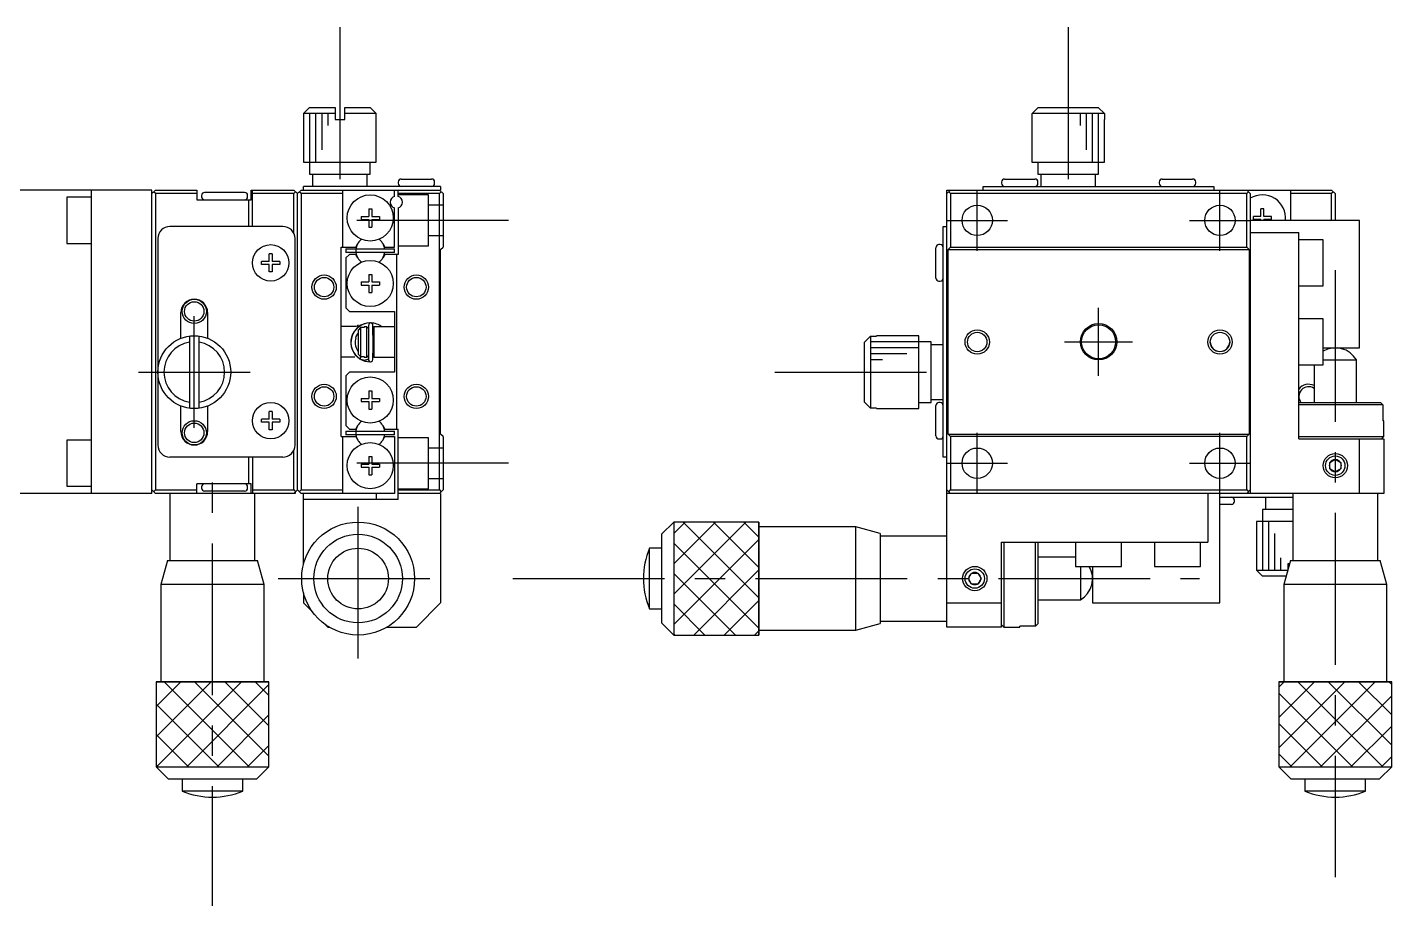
# Model space of a CAD drawing. Extents: x -23 to 401, y 1 to 303.
# Drawn here: x 288.4 to 400.8, y 123.7 to 195.4 of the extents above; entities that cross this region are included whole.
import ezdxf

# ---------------------------------------------------------------- set-up
doc = ezdxf.new("R2010")
doc.units = 0
doc.header["$LTSCALE"] = 10
doc.linetypes.add('CENTER', pattern=[2, 1.25, -0.25, 0.25, -0.25])
doc.linetypes.add('DASHED', pattern=[3.5, 2, -1.5])
doc.layers.get('0').update_dxf_attribs({"linetype": 'CONTINUOUS'})
doc.layers.add('CENTER', color=1, linetype='CENTER')

msp = doc.modelspace()

# ---------------------------------------------------------------- linework, layer by layer
at = {"color": 7, "linetype": 'CONTINUOUS'}
for p, q in [((311.649808, 188.818503), (311.149808, 188.318503)), ((311.149808, 188.318503), (311.149808, 184.318503)), ((313.749808, 188.318503), (311.149808, 188.318503)), ((311.649808, 188.818503), (313.749808, 188.818503)), ((313.749808, 188.818503), (313.749808, 187.818503)), ((313.749808, 187.818503), (314.549808, 187.818503)), ((314.549808, 187.818503), (314.549808, 188.818503)), ((314.549808, 188.818503), (316.649808, 188.818503)), ((317.149808, 188.318503), (314.549808, 188.318503)), ((317.149808, 188.318503), (316.649808, 188.818503)), ((317.149808, 184.318503), (317.149808, 188.318503)), ((371.158292, 187.818503), (371.185079, 187.818503)), ((371.158292, 187.818503), (371.158292, 184.318503)), ((371.185079, 188.318503), (371.6905, 188.818503)), ((371.185079, 187.818503), (371.185079, 188.318503)), ((377.131506, 188.318503), (371.185079, 188.318503)), ((371.6905, 188.818503), (376.626085, 188.818503)), ((376.626085, 188.818503), (377.131506, 188.318503)), ((377.131506, 188.318503), (377.131506, 187.818503)), ((377.131506, 187.818503), (377.158292, 187.818503)), ((377.158292, 184.318503), (377.158292, 187.818503)), ((311.149808, 184.318503), (317.149808, 184.318503)), ((311.649808, 184.318503), (311.649808, 183.318503)), ((311.649808, 183.318503), (316.649808, 183.318503)), ((311.899808, 183.318503), (311.899808, 182.318503)), ((316.399808, 182.318503), (316.399808, 183.318503)), ((316.649808, 183.318503), (316.649808, 184.318503)), ((371.158292, 184.318503), (377.158292, 184.318503)), ((371.658292, 184.318503), (371.658292, 183.318503)), ((371.658292, 183.318503), (376.658292, 183.318503)), ((371.908292, 183.318503), (371.908292, 182.318503)), ((376.408292, 182.318503), (376.408292, 183.318503)), ((376.658292, 183.318503), (376.658292, 184.318503)), ((311.149808, 182.018503), (311.149808, 182.318503)), ((322.449808, 182.318503), (311.149808, 182.318503)), ((318.949808, 182.668503), (318.949808, 182.568503)), ((319.199808, 182.918503), (321.699808, 182.918503)), ((321.949808, 182.568503), (321.949808, 182.668503)), ((322.449808, 182.318503), (322.449808, 182.018503)), ((367.158292, 182.018503), (367.158292, 182.318503)), ((367.158292, 182.318503), (386.158292, 182.318503)), ((368.658292, 182.668503), (368.658292, 182.568503)), ((368.908292, 182.918503), (371.408292, 182.918503)), ((371.658292, 182.568503), (371.658292, 182.668503)), ((381.658292, 182.668503), (381.658292, 182.568503)), ((381.908292, 182.918503), (384.408292, 182.918503)), ((384.658292, 182.568503), (384.658292, 182.668503)), ((386.158292, 182.318503), (386.158292, 182.018503)), ((298.649808, 182.018503), (261.149808, 182.018503)), ((291.649808, 181.418503), (291.649808, 177.618503)), ((293.649808, 181.418503), (291.649808, 181.418503)), ((293.649808, 182.018503), (293.649808, 157.018503)), ((298.649808, 157.018503), (298.649808, 182.018503)), ((298.649808, 181.718503), (298.949808, 182.018503)), ((298.949808, 181.718503), (298.799808, 181.868503)), ((298.949808, 182.018503), (302.349808, 182.018503)), ((298.949808, 181.718503), (298.949808, 157.318503)), ((302.349808, 181.718503), (298.949808, 181.718503)), ((302.349808, 182.018503), (302.349808, 181.218503)), ((302.349808, 181.218503), (306.849808, 181.218503)), ((302.749808, 181.568503), (302.749808, 181.468503)), ((306.299808, 181.818503), (302.999808, 181.818503)), ((306.549808, 181.468503), (306.549808, 181.568503)), ((306.649808, 179.018503), (306.649808, 181.218503)), ((306.849808, 181.218503), (306.849808, 182.018503)), ((306.849808, 182.018503), (310.349808, 182.018503)), ((306.949808, 179.018503), (306.949808, 182.018503)), ((310.349808, 181.718503), (306.949808, 181.718503)), ((310.349808, 182.018503), (310.649808, 181.718503)), ((310.499808, 181.868503), (310.349808, 181.718503)), ((310.349808, 178.454393), (310.349808, 181.718503)), ((310.649808, 181.718503), (310.949808, 182.018503)), ((310.649808, 157.318503), (310.649808, 181.718503)), ((310.949808, 181.718503), (310.799808, 181.868503)), ((310.949808, 182.018503), (322.449808, 182.018503)), ((314.349808, 181.718503), (310.949808, 181.718503)), ((310.949808, 181.718503), (310.949808, 157.318503)), ((314.349808, 182.018503), (314.349808, 177.318503)), ((318.649808, 181.495473), (318.649808, 182.018503)), ((318.949808, 181.495473), (318.949808, 182.018503)), ((322.349808, 181.718503), (318.949808, 181.718503)), ((322.349808, 182.018503), (322.649808, 181.718503)), ((322.499808, 181.868503), (322.349808, 181.718503)), ((322.349808, 157.318503), (322.349808, 181.718503)), ((322.649808, 181.718503), (322.649808, 177.318503)), ((364.458292, 182.018503), (364.158292, 181.718503)), ((364.158292, 146.018503), (364.158292, 182.018503)), ((364.158292, 182.018503), (395.858292, 182.018503)), ((364.458292, 181.718503), (364.308292, 181.868503)), ((364.458292, 181.718503), (364.458292, 177.318503)), ((388.858292, 181.718503), (364.458292, 181.718503)), ((389.158292, 181.718503), (388.858292, 182.018503)), ((389.008292, 181.868503), (388.858292, 181.718503)), ((388.858292, 177.318503), (388.858292, 181.718503)), ((389.158292, 181.718503), (389.158292, 157.018503)), ((392.458292, 182.018503), (392.458292, 179.518503)), ((395.858292, 181.718503), (392.458292, 181.718503)), ((395.858292, 182.018503), (396.158292, 181.718503)), ((396.008292, 181.868503), (395.858292, 181.718503)), ((395.858292, 179.518503), (395.858292, 181.718503)), ((396.158292, 181.718503), (396.158292, 179.518503)), ((316.524808, 180.468503), (316.774808, 180.468503)), ((316.524808, 180.468503), (316.524808, 179.843503)), ((316.774808, 180.468503), (316.774808, 179.843503)), ((318.649808, 177.318503), (318.649808, 180.541534)), ((318.949808, 180.541534), (318.949808, 176.718503)), ((390.033292, 179.843503), (390.033292, 180.468503)), ((390.283292, 180.468503), (390.033292, 180.468503)), ((390.283292, 179.843503), (390.283292, 180.468503)), ((309.449808, 179.018503), (300.149808, 179.018503)), ((315.899808, 179.843503), (316.524808, 179.843503)), ((315.899808, 179.843503), (315.899808, 179.593503)), ((315.899808, 179.593503), (316.524808, 179.593503)), ((316.524808, 179.593503), (316.524808, 178.968503)), ((316.524808, 178.968503), (316.774808, 178.968503)), ((316.774808, 179.843503), (317.399808, 179.843503)), ((316.774808, 179.593503), (316.774808, 178.968503)), ((316.774808, 179.593503), (317.399808, 179.593503)), ((317.399808, 179.843503), (317.399808, 179.593503)), ((363.858292, 179.018503), (364.158292, 179.018503)), ((363.858292, 160.018503), (363.858292, 179.018503)), ((398.158292, 179.518503), (389.158292, 179.518503)), ((389.408292, 179.593503), (389.408292, 179.843503)), ((390.033292, 179.843503), (389.408292, 179.843503)), ((390.033292, 179.593503), (389.408292, 179.593503)), ((390.033292, 179.518503), (390.033292, 179.593503)), ((390.908292, 179.843503), (390.283292, 179.843503)), ((390.908292, 179.593503), (390.283292, 179.593503)), ((390.283292, 179.518503), (390.283292, 179.593503)), ((390.908292, 179.593503), (390.908292, 179.843503)), ((398.158292, 169.018503), (398.158292, 179.518503)), ((291.649808, 177.618503), (293.649808, 177.618503)), ((299.149808, 178.018503), (299.149808, 161.018503)), ((310.449808, 161.018503), (310.449808, 178.018503)), ((389.158292, 178.518503), (393.158292, 178.518503)), ((393.158292, 161.518503), (393.158292, 178.518503)), ((395.158292, 177.918503), (393.158292, 177.918503)), ((395.158292, 174.118503), (395.158292, 177.918503)), ((308.324808, 176.143503), (308.324808, 176.768503)), ((308.574808, 176.768503), (308.324808, 176.768503)), ((308.574808, 176.768503), (308.574808, 176.143503)), ((314.249808, 177.318503), (315.448342, 177.318503)), ((314.249808, 161.718503), (314.249808, 177.318503)), ((314.649808, 177.168505), (318.649808, 177.168505)), ((314.649808, 177.168503), (314.649808, 176.868503)), ((318.649808, 176.868503), (314.649808, 176.868503)), ((314.949808, 176.718503), (314.649808, 176.418503)), ((315.448342, 176.718503), (314.949808, 176.718503)), ((315.448342, 177.318503), (315.618805, 177.613753)), ((315.618805, 176.423253), (315.448342, 176.718503)), ((317.680811, 177.613753), (317.851274, 177.318503)), ((317.851274, 176.718503), (317.680811, 176.423253)), ((317.851274, 177.318503), (318.649808, 177.318503)), ((318.949808, 176.718503), (317.851274, 176.718503)), ((318.649808, 176.868503), (318.649808, 177.168503)), ((318.849808, 162.318503), (318.849808, 176.718503)), ((322.449808, 177.118503), (322.649808, 177.318503)), ((322.449808, 161.918503), (322.449808, 177.118503)), ((363.258292, 174.768503), (363.258292, 177.268503)), ((363.608292, 177.518503), (363.508292, 177.518503)), ((364.258292, 177.118503), (364.458292, 177.318503)), ((364.258292, 177.118503), (389.058292, 177.118503)), ((364.258292, 161.918503), (364.258292, 177.118503)), ((364.458292, 177.318503), (388.858292, 177.318503)), ((388.858292, 177.318503), (389.058292, 177.118503)), ((389.058292, 177.118503), (389.058292, 161.918503)), ((307.699808, 175.893503), (307.699808, 176.143503)), ((308.324808, 176.143503), (307.699808, 176.143503)), ((308.324808, 175.893503), (307.699808, 175.893503)), ((308.324808, 175.268503), (308.324808, 175.893503)), ((309.199808, 176.143503), (308.574808, 176.143503)), ((308.574808, 175.893503), (308.574808, 175.268503)), ((309.199808, 175.893503), (308.574808, 175.893503)), ((309.199808, 176.143503), (309.199808, 175.893503)), ((314.649808, 176.418503), (314.649808, 172.318503)), ((308.574808, 175.268503), (308.324808, 175.268503)), ((315.899808, 174.443503), (316.524808, 174.443503)), ((315.899808, 174.443503), (315.899808, 174.193503)), ((316.524808, 175.068503), (316.774808, 175.068503)), ((316.524808, 175.068503), (316.524808, 174.443503)), ((316.774808, 175.068503), (316.774808, 174.443503)), ((316.774808, 174.443503), (317.399808, 174.443503)), ((317.399808, 174.443503), (317.399808, 174.193503)), ((363.508292, 174.518503), (363.608292, 174.518503)), ((315.899808, 174.193503), (316.524808, 174.193503)), ((316.524808, 174.193503), (316.524808, 173.568503)), ((316.524808, 173.568503), (316.774808, 173.568503)), ((316.774808, 174.193503), (316.774808, 173.568503)), ((316.774808, 174.193503), (317.399808, 174.193503)), ((393.158292, 174.118503), (395.158292, 174.118503)), ((314.649808, 172.318503), (314.949808, 172.018503)), ((314.949808, 172.018503), (318.649808, 172.018503)), ((318.649808, 172.018503), (318.649808, 167.018503)), ((301.049808, 169.809561), (301.049808, 171.918503)), ((303.249808, 171.918503), (303.249808, 169.809561)), ((315.665198, 170.878487), (315.549731, 170.819891)), ((316.523149, 170.966969), (316.502105, 170.86304)), ((316.592589, 171.044242), (316.523149, 170.966969)), ((316.691245, 171.068982), (316.592589, 171.044242)), ((316.789326, 171.033131), (316.691245, 171.068982)), ((316.850418, 170.946574), (316.789326, 171.033131)), ((395.158292, 171.418503), (393.158292, 171.418503)), ((395.158292, 167.618503), (395.158292, 171.418503)), ((301.749808, 169.991717), (301.749808, 164.04529)), ((302.549808, 164.04529), (302.549808, 169.991717)), ((315.488562, 170.768503), (314.249808, 170.768503)), ((315.453267, 169.817772), (315.502269, 169.956557)), ((315.502269, 169.956557), (315.568169, 170.090476)), ((315.549724, 170.810564), (315.55733, 170.768545)), ((315.568169, 170.090476), (315.626287, 170.182822)), ((315.626287, 170.182822), (315.649638, 170.215349)), ((315.849808, 170.698503), (315.649808, 170.488453)), ((315.649808, 170.488453), (315.649808, 168.508554)), ((315.849808, 170.698503), (315.849808, 168.298503)), ((316.149808, 170.698503), (315.849808, 170.698503)), ((316.149808, 170.748503), (316.149808, 170.698503)), ((316.349808, 170.748503), (316.149808, 170.748503)), ((316.349808, 170.748503), (316.349808, 168.248503)), ((316.523406, 170.574906), (316.349808, 170.748503)), ((316.403757, 170.694709), (316.495388, 170.709776)), ((316.453132, 170.645469), (316.412463, 170.696452)), ((316.493328, 170.631557), (316.492723, 170.605931)), ((316.496676, 170.74768), (316.493328, 170.631557)), ((316.502105, 170.86304), (316.496676, 170.74768)), ((316.512528, 170.859014), (316.512528, 168.079359)), ((316.870406, 170.700162), (316.896313, 170.695209)), ((316.949808, 170.748503), (316.871209, 170.669904)), ((316.949808, 170.748503), (316.949808, 168.248503)), ((318.649808, 170.748503), (316.949808, 170.748503)), ((357.358292, 169.486296), (357.858292, 169.991717)), ((357.858292, 169.991717), (357.858292, 164.04529)), ((357.858292, 169.991717), (358.358292, 169.991717)), ((358.358292, 169.991717), (358.358292, 170.018503)), ((361.858292, 170.018503), (358.358292, 170.018503)), ((361.858292, 164.018503), (361.858292, 170.018503)), ((357.358292, 164.550711), (357.358292, 169.486296)), ((362.858292, 169.518503), (361.858292, 169.518503)), ((362.858292, 164.518503), (362.858292, 169.518503)), ((363.858292, 169.268503), (362.858292, 169.268503)), ((395.158292, 169.018503), (398.158292, 169.018503)), ((395.858292, 168.996227), (395.858292, 169.018503)), ((314.249808, 168.268503), (315.369599, 168.268503)), ((315.649808, 168.508554), (315.849808, 168.298503)), ((315.791282, 168.124063), (315.877038, 168.28234)), ((315.798846, 168.120414), (315.798842, 168.119374)), ((315.798842, 168.119374), (315.799346, 168.118337)), ((315.799059, 168.121777), (315.798846, 168.120414)), ((315.799481, 168.123462), (315.799059, 168.121777)), ((315.799346, 168.118337), (315.826551, 168.101986)), ((315.800111, 168.125464), (315.799481, 168.123462)), ((315.800948, 168.127778), (315.800111, 168.125464)), ((315.801989, 168.130401), (315.800948, 168.127778)), ((315.803233, 168.133325), (315.801989, 168.130401)), ((315.804676, 168.136545), (315.803233, 168.133325)), ((315.807193, 168.14188), (315.804676, 168.136545)), ((315.810135, 168.147831), (315.807193, 168.14188)), ((315.813486, 168.154367), (315.810135, 168.147831)), ((315.817231, 168.161455), (315.813486, 168.154367)), ((315.82135, 168.169062), (315.817231, 168.161455)), ((315.825824, 168.177149), (315.82135, 168.169062)), ((315.83063, 168.185676), (315.825824, 168.177149)), ((315.826551, 168.101986), (315.856066, 168.086141)), ((315.835745, 168.194602), (315.83063, 168.185676)), ((315.841143, 168.203881), (315.835745, 168.194602)), ((315.846797, 168.213468), (315.841143, 168.203881)), ((315.85268, 168.223316), (315.846797, 168.213468)), ((315.849808, 168.298503), (316.149808, 168.298503)), ((315.858763, 168.233376), (315.85268, 168.223316)), ((315.856066, 168.086141), (315.886331, 168.071786)), ((315.865014, 168.243599), (315.858763, 168.233376)), ((315.871405, 168.253932), (315.865014, 168.243599)), ((315.877902, 168.264327), (315.871405, 168.253932)), ((315.877038, 168.28234), (315.888478, 168.300193)), ((315.884474, 168.27473), (315.877902, 168.264327)), ((315.899755, 168.298503), (315.884474, 168.27473)), ((315.886331, 168.071786), (315.91727, 168.058957)), ((315.91727, 168.058957), (315.948805, 168.047685)), ((315.948805, 168.047685), (315.98086, 168.037999)), ((315.98086, 168.037999), (316.013355, 168.029921)), ((316.013355, 168.029921), (316.046209, 168.023472)), ((316.046209, 168.023472), (316.079342, 168.018667)), ((316.079342, 168.018667), (316.112673, 168.015519)), ((316.112673, 168.015519), (316.146118, 168.014034)), ((316.146118, 168.014034), (316.179596, 168.014217)), ((316.149808, 168.298503), (316.149808, 168.248503)), ((316.149808, 168.248503), (316.349808, 168.248503)), ((316.179596, 168.014217), (316.213023, 168.016066)), ((316.213023, 168.016066), (316.246319, 168.019578)), ((316.246319, 168.019578), (316.279399, 168.024744)), ((316.279399, 168.024744), (316.312184, 168.031551)), ((316.312184, 168.031551), (316.344592, 168.039982)), ((316.344592, 168.039982), (316.376542, 168.050017)), ((316.349808, 168.248503), (316.524626, 168.423321)), ((316.376542, 168.050017), (316.407958, 168.061631)), ((316.407958, 168.061631), (316.438759, 168.074795)), ((316.438759, 168.074795), (316.468872, 168.089478)), ((316.468872, 168.089478), (316.498221, 168.105643)), ((316.49519, 168.237237), (316.49534, 168.248379)), ((316.49519, 168.237236), (316.500067, 168.109596)), ((316.49534, 168.248379), (316.496445, 168.259489)), ((316.496445, 168.259489), (316.498501, 168.270505)), ((316.498221, 168.105643), (316.50025, 168.106832)), ((316.498501, 168.270505), (316.501496, 168.281368)), ((316.500067, 168.109596), (316.510982, 168.006327)), ((316.501496, 168.281368), (316.505412, 168.292017)), ((316.505412, 168.292017), (316.51023, 168.302395)), ((316.51023, 168.302395), (316.515922, 168.312445)), ((316.510982, 168.006327), (316.562288, 167.917068)), ((316.515922, 168.312445), (316.522458, 168.322112)), ((316.562288, 167.917068), (316.653106, 167.871712)), ((316.653106, 167.871712), (316.755296, 167.88488)), ((316.755296, 167.88488), (316.832504, 167.95303)), ((316.832504, 167.95303), (316.862278, 168.060133)), ((316.943102, 168.254991), (316.87043, 168.239459)), ((316.87248, 168.318503), (316.879808, 168.318503)), ((316.872651, 168.32566), (316.949808, 168.248503)), ((316.949808, 168.248503), (318.649808, 168.248503)), ((393.158292, 167.618503), (395.158292, 167.618503)), ((394.408292, 167.618503), (394.408292, 164.518503)), ((395.158292, 168.018503), (397.908292, 168.018503)), ((397.908292, 164.518503), (397.908292, 168.018503)), ((314.949808, 167.018503), (314.649808, 166.718503)), ((314.649808, 166.718503), (314.649808, 162.618503)), ((318.649808, 167.018503), (314.949808, 167.018503)), ((316.524808, 165.468503), (316.774808, 165.468503)), ((316.524808, 165.468503), (316.524808, 164.843503)), ((316.774808, 165.468503), (316.774808, 164.843503)), ((301.049808, 162.118503), (301.049808, 164.227446)), ((303.249808, 164.227446), (303.249808, 162.118503)), ((315.899808, 164.843503), (316.524808, 164.843503)), ((315.899808, 164.843503), (315.899808, 164.593503)), ((315.899808, 164.593503), (316.524808, 164.593503)), ((316.524808, 164.593503), (316.524808, 163.968503)), ((316.774808, 164.843503), (317.399808, 164.843503)), ((316.774808, 164.593503), (316.774808, 163.968503)), ((316.774808, 164.593503), (317.399808, 164.593503)), ((317.399808, 164.843503), (317.399808, 164.593503)), ((357.858292, 164.04529), (357.358292, 164.550711)), ((361.858292, 164.518503), (362.858292, 164.518503)), ((362.858292, 164.768503), (363.858292, 164.768503)), ((363.258292, 161.768503), (363.258292, 164.268503)), ((363.608292, 164.518503), (363.508292, 164.518503)), ((393.158292, 164.518503), (399.883544, 164.518503)), ((400.087351, 164.318503), (393.158292, 164.318503)), ((399.883544, 164.518503), (400.087351, 164.318503)), ((400.087351, 164.318503), (400.087351, 163.018503)), ((307.699808, 162.893503), (307.699808, 163.143503)), ((308.324808, 163.143503), (307.699808, 163.143503)), ((308.324808, 163.143503), (308.324808, 163.768503)), ((308.574808, 163.768503), (308.324808, 163.768503)), ((308.574808, 163.768503), (308.574808, 163.143503)), ((309.199808, 163.143503), (308.574808, 163.143503)), ((309.199808, 163.143503), (309.199808, 162.893503)), ((316.524808, 163.968503), (316.774808, 163.968503)), ((358.358292, 164.04529), (357.858292, 164.04529)), ((358.358292, 164.018503), (358.358292, 164.04529)), ((358.358292, 164.018503), (361.858292, 164.018503)), ((400.158292, 163.018503), (400.087351, 163.018503)), ((400.158292, 161.718503), (400.158292, 163.018503)), ((308.324808, 162.893503), (307.699808, 162.893503)), ((308.324808, 162.268503), (308.324808, 162.893503)), ((308.574808, 162.268503), (308.324808, 162.268503)), ((308.574808, 162.893503), (308.574808, 162.268503)), ((309.199808, 162.893503), (308.574808, 162.893503)), ((314.649808, 162.618503), (314.949808, 162.318503)), ((314.649808, 162.168505), (318.649808, 162.168505)), ((314.649808, 162.168503), (314.649808, 161.868503)), ((314.949808, 162.318503), (315.448342, 162.318503)), ((315.448342, 162.318503), (315.618805, 162.613753)), ((317.680811, 162.613753), (317.851274, 162.318503)), ((317.851274, 162.318503), (318.949808, 162.318503)), ((318.649808, 161.868503), (318.649808, 162.168503)), ((318.949808, 156.518503), (318.949808, 162.318503)), ((322.649808, 161.718503), (322.449808, 161.918503)), ((364.458292, 161.718503), (364.258292, 161.918503)), ((364.258292, 161.918503), (389.058292, 161.918503)), ((389.058292, 161.918503), (388.858292, 161.718503)), ((291.649808, 161.418503), (291.649808, 157.618503)), ((293.649808, 161.418503), (291.649808, 161.418503)), ((314.249808, 161.718503), (315.448342, 161.718503)), ((314.349808, 161.718503), (314.349808, 157.018503)), ((318.649808, 161.868503), (314.649808, 161.868503)), ((315.448342, 161.718503), (315.618805, 161.423253)), ((317.680811, 161.423253), (317.851274, 161.718503)), ((317.851274, 161.718503), (318.649808, 161.718503)), ((318.649808, 161.718503), (318.649808, 157.018503)), ((322.649808, 161.718503), (322.649808, 157.318503)), ((363.508292, 161.518503), (363.608292, 161.518503)), ((364.458292, 161.718503), (364.458292, 157.318503)), ((388.858292, 161.718503), (364.458292, 161.718503)), ((388.858292, 157.318503), (388.858292, 161.718503)), ((393.158292, 161.718503), (400.158292, 161.718503)), ((393.158292, 161.518503), (400.158292, 161.518503)), ((398.158292, 157.018503), (398.158292, 161.518503)), ((399.958292, 161.518503), (400.158292, 161.718503)), ((400.158292, 161.518503), (400.158292, 157.018503)), ((309.449808, 160.018503), (300.149808, 160.018503)), ((306.649808, 157.818503), (306.649808, 160.018503)), ((306.949808, 160.018503), (306.949808, 157.018503)), ((310.349808, 157.318503), (310.349808, 160.582614)), ((316.524808, 160.068503), (316.774808, 160.068503)), ((316.524808, 160.068503), (316.524808, 159.443503)), ((316.774808, 160.068503), (316.774808, 159.443503)), ((364.158292, 160.018503), (363.858292, 160.018503)), ((395.708292, 159.578311), (396.158292, 159.838118)), ((396.158292, 159.838118), (396.608292, 159.578311)), ((315.899808, 159.443503), (316.524808, 159.443503)), ((315.899808, 159.443503), (315.899808, 159.193503)), ((315.899808, 159.193503), (316.524808, 159.193503)), ((316.524808, 159.193503), (316.524808, 158.568503)), ((316.524808, 158.568503), (316.774808, 158.568503)), ((316.774808, 159.443503), (317.399808, 159.443503)), ((316.774808, 159.193503), (316.774808, 158.568503)), ((316.774808, 159.193503), (317.399808, 159.193503)), ((317.399808, 159.443503), (317.399808, 159.193503)), ((395.708292, 159.058696), (395.708292, 159.578311)), ((396.158292, 158.798889), (395.708292, 159.058695)), ((396.608292, 159.058695), (396.158292, 158.798889)), ((396.608292, 159.578311), (396.608292, 159.058696)), ((291.649808, 157.618503), (293.649808, 157.618503)), ((306.849808, 157.818503), (302.349808, 157.818503)), ((302.349808, 157.018503), (302.349808, 157.818503)), ((302.749808, 157.568503), (302.749808, 157.468503)), ((306.549808, 157.468503), (306.549808, 157.568503)), ((306.849808, 157.018503), (306.849808, 157.818503)), ((298.649808, 157.018503), (261.149808, 157.018503)), ((298.949808, 157.018503), (298.649808, 157.318503)), ((298.799808, 157.168503), (298.949808, 157.318503)), ((298.949808, 157.318503), (302.349808, 157.318503)), ((310.449808, 157.018503), (298.949808, 157.018503)), ((300.149808, 157.018503), (300.149808, 151.518503)), ((306.299808, 157.218503), (302.999808, 157.218503)), ((306.949808, 157.318503), (310.349808, 157.318503)), ((307.149808, 151.518503), (307.149808, 157.018503)), ((310.349808, 157.318503), (310.499808, 157.168503)), ((310.649808, 157.318503), (310.349808, 157.018503)), ((310.449808, 157.118503), (310.449808, 157.018503)), ((310.949808, 157.018503), (310.649808, 157.318503)), ((310.799808, 157.168503), (310.949808, 157.318503)), ((310.949808, 157.318503), (314.349808, 157.318503)), ((318.649808, 157.018503), (310.949808, 157.018503)), ((311.149808, 151.190041), (311.149808, 157.018503)), ((318.949808, 156.518503), (311.149808, 156.518503)), ((317.149808, 157.018503), (317.149808, 156.518503)), ((318.949808, 157.318503), (322.349808, 157.318503)), ((322.449808, 157.018503), (318.949808, 157.018503)), ((322.349808, 157.318503), (322.499808, 157.168503)), ((322.649808, 157.318503), (322.349808, 157.018503)), ((322.449808, 157.018503), (322.449808, 148.018503)), ((364.158292, 157.318503), (364.458292, 157.018503)), ((400.158292, 157.018503), (364.158292, 157.018503)), ((364.308292, 157.168503), (364.458292, 157.318503)), ((364.458292, 157.318503), (388.858292, 157.318503)), ((385.658292, 157.018503), (385.658292, 153.018503)), ((386.658292, 148.018503), (386.658292, 157.018503)), ((386.658292, 156.718503), (392.658292, 156.718503)), ((387.858292, 156.368503), (387.858292, 156.468503)), ((388.858292, 157.318503), (389.008292, 157.168503)), ((388.858292, 157.018503), (389.158292, 157.318503)), ((390.408292, 156.718503), (390.408292, 155.718503)), ((392.658292, 157.018503), (392.658292, 151.518503)), ((399.658292, 151.518503), (399.658292, 157.018503)), ((387.608292, 156.118503), (386.658292, 156.118503)), ((392.658292, 155.718503), (390.158292, 155.718503)), ((390.158292, 155.718503), (390.158292, 154.718503)), ((341.658292, 154.668503), (340.658292, 153.668503)), ((348.658292, 154.668503), (341.658292, 154.668503)), ((341.658292, 154.668503), (341.658292, 145.368503)), ((348.658292, 154.668503), (348.658292, 145.368503)), ((348.658292, 145.368503), (348.658292, 154.668503)), ((356.658292, 154.268503), (348.658292, 154.268503)), ((356.658292, 145.768503), (356.658292, 154.268503)), ((358.658292, 153.718503), (356.658292, 154.268503)), ((392.658292, 154.718503), (389.658292, 154.718503)), ((389.658292, 154.718503), (389.658292, 150.718503)), ((340.658292, 153.668503), (340.658292, 146.368503)), ((358.658292, 153.718503), (358.658292, 146.318503)), ((364.158292, 153.518503), (358.658292, 153.518503)), ((368.658292, 153.018503), (385.658292, 153.018503)), ((368.658292, 146.018503), (368.658292, 153.018503)), ((368.858292, 153.018503), (368.858292, 146.018503)), ((371.458292, 146.089445), (371.458292, 153.018503)), ((371.658292, 153.018503), (371.658292, 146.293252)), ((374.758292, 153.018503), (374.758292, 151.018503)), ((378.558292, 151.018503), (378.558292, 153.018503)), ((381.258292, 153.018503), (381.258292, 151.018503)), ((385.058292, 151.018503), (385.058292, 153.018503)), ((339.658292, 147.518503), (339.658292, 152.518503)), ((340.658292, 152.518503), (339.658292, 152.518503)), ((374.758292, 151.768503), (371.658292, 151.768503)), ((299.949808, 151.518503), (299.399808, 149.518503)), ((299.949808, 151.518503), (307.349808, 151.518503)), ((307.899808, 149.518503), (307.349808, 151.518503)), ((374.758292, 151.018503), (378.558292, 151.018503)), ((375.158292, 151.018503), (375.158292, 148.268503)), ((376.158292, 151.018503), (376.158292, 148.018503)), ((381.258292, 151.018503), (385.058292, 151.018503)), ((389.658292, 150.718503), (392.258292, 150.718503)), ((389.658292, 150.718503), (390.158292, 150.218503)), ((392.458292, 151.518503), (391.908292, 149.518503)), ((392.258292, 151.218503), (392.258292, 150.791231)), ((392.375792, 151.218503), (392.258292, 151.218503)), ((392.458292, 151.518503), (399.858292, 151.518503)), ((400.408292, 149.518503), (399.858292, 151.518503)), ((299.399808, 149.518503), (299.399808, 141.518503)), ((307.899808, 149.518503), (299.399808, 149.518503)), ((307.899808, 141.518503), (307.899808, 149.518503)), ((365.93867, 150.018507), (366.198485, 150.468503)), ((366.198482, 149.568501), (365.938677, 150.018503)), ((366.198485, 150.468503), (366.7181, 150.468503)), ((366.7181, 149.568503), (366.198485, 149.568503)), ((366.977907, 150.018503), (366.718099, 149.568503)), ((366.7181, 150.468503), (366.977905, 150.018501)), ((392.100792, 150.218503), (390.158292, 150.218503)), ((400.408292, 149.518503), (391.908292, 149.518503)), ((391.908292, 149.518503), (391.908292, 141.518503)), ((400.408292, 141.518503), (400.408292, 149.518503)), ((311.149808, 148.846966), (311.149808, 148.018503)), ((311.149808, 148.018503), (311.90106, 147.267252)), ((320.449808, 146.018503), (322.449808, 148.018503)), ((339.658292, 147.518503), (340.658292, 147.518503)), ((364.158292, 148.018503), (368.658292, 148.018503)), ((371.658292, 148.268503), (375.158292, 148.268503)), ((376.158292, 148.018503), (386.658292, 148.018503)), ((312.898557, 146.269755), (313.149808, 146.018503)), ((340.658292, 146.368503), (341.658292, 145.368503)), ((356.658292, 145.768503), (358.658292, 146.318503)), ((358.658292, 146.518503), (364.158292, 146.518503)), ((368.658292, 146.218503), (368.858292, 146.018503)), ((371.658292, 146.293252), (371.458292, 146.089445)), ((313.149808, 146.018503), (313.278627, 146.018503)), ((318.020989, 146.018503), (320.449808, 146.018503)), ((341.658292, 145.368503), (348.658292, 145.368503)), ((348.658292, 145.768503), (356.658292, 145.768503)), ((368.658292, 146.018503), (364.158292, 146.018503)), ((368.858292, 146.018503), (370.158292, 146.018503)), ((370.158292, 146.018503), (370.158292, 146.089445)), ((371.458292, 146.089445), (370.158292, 146.089445)), ((298.999808, 141.518503), (308.299808, 141.518503)), ((308.299808, 141.518503), (298.999808, 141.518503)), ((298.999808, 141.518503), (298.999808, 134.518503)), ((308.299808, 134.518503), (308.299808, 141.518503)), ((391.508292, 141.518503), (400.808292, 141.518503)), ((400.808292, 141.518503), (391.508292, 141.518503)), ((391.508292, 141.518503), (391.508292, 134.518503)), ((400.808292, 134.518503), (400.808292, 141.518503)), ((298.999808, 134.518503), (299.999808, 133.518503)), ((298.999808, 134.518503), (308.299808, 134.518503)), ((307.299808, 133.518503), (308.299808, 134.518503)), ((391.508292, 134.518503), (392.508292, 133.518503)), ((391.508292, 134.518503), (400.808292, 134.518503)), ((399.808292, 133.518503), (400.808292, 134.518503)), ((299.999808, 133.518503), (307.299808, 133.518503)), ((301.149808, 133.518503), (301.149808, 132.518503)), ((306.149808, 132.518503), (306.149808, 133.518503)), ((392.508292, 133.518503), (399.808292, 133.518503)), ((393.658292, 133.518503), (393.658292, 132.518503)), ((398.658292, 132.518503), (398.658292, 133.518503)), ((306.149808, 132.518503), (301.149808, 132.518503)), ((398.658292, 132.518503), (393.658292, 132.518503))]:
    msp.add_line(p, q, dxfattribs=at)
at = {"color": 3, "linetype": 'CONTINUOUS'}
for p, q in [((311.649808, 188.318503), (311.649808, 184.318503)), ((312.149808, 188.318503), (312.149808, 184.318503)), ((312.649808, 188.318503), (312.649808, 185.318503)), ((313.149808, 188.318503), (313.149808, 187.318503)), ((375.158292, 187.318503), (375.158292, 188.318503)), ((375.658292, 185.318503), (375.658292, 188.318503)), ((376.158292, 184.318503), (376.158292, 188.318503)), ((376.658292, 184.318503), (376.658292, 188.318503)), ((361.858292, 169.518503), (357.858292, 169.518503)), ((361.858292, 169.018503), (357.858292, 169.018503)), ((360.858292, 168.518503), (357.858292, 168.518503)), ((358.858292, 168.018503), (357.858292, 168.018503)), ((341.658292, 153.723081), (342.603715, 154.668503)), ((341.658292, 151.223081), (345.103715, 154.668503)), ((341.658292, 148.723081), (347.603715, 154.668503)), ((342.429701, 154.668503), (348.658292, 148.439912)), ((344.929701, 154.668503), (348.658292, 150.939912)), ((347.429701, 154.668503), (348.658292, 153.439912)), ((390.158292, 154.718503), (390.158292, 150.718503)), ((390.658292, 154.718503), (390.658292, 150.718503)), ((341.658292, 146.223081), (348.658292, 153.223081)), ((341.658292, 152.939912), (348.658292, 145.939912)), ((391.158292, 153.718503), (391.158292, 150.718503)), ((343.303715, 145.368503), (348.658292, 150.723081)), ((391.658292, 151.718503), (391.658292, 150.718503)), ((341.658292, 150.439912), (346.729701, 145.368503)), ((341.658292, 147.939912), (344.229701, 145.368503)), ((345.803715, 145.368503), (348.658292, 148.223081)), ((341.658292, 145.439912), (341.729701, 145.368503)), ((348.303715, 145.368503), (348.658292, 145.723081)), ((298.999808, 139.481113), (301.037199, 141.518503)), ((298.999808, 136.981113), (303.537199, 141.518503)), ((299.037199, 134.518503), (306.037199, 141.518503)), ((299.663185, 141.518503), (306.663185, 134.518503)), ((301.537199, 134.518503), (308.299808, 141.281113)), ((302.163185, 141.518503), (308.299808, 135.38188)), ((304.663185, 141.518503), (308.299808, 137.88188)), ((307.163185, 141.518503), (308.299808, 140.38188)), ((391.508292, 141.073081), (391.953715, 141.518503)), ((391.508292, 138.573081), (394.453715, 141.518503)), ((391.508292, 136.073081), (396.953715, 141.518503)), ((391.508292, 140.589912), (397.579701, 134.518503)), ((392.453715, 134.518503), (399.453715, 141.518503)), ((393.079701, 141.518503), (400.079701, 134.518503)), ((395.579701, 141.518503), (400.808292, 136.289912)), ((398.079701, 141.518503), (400.808292, 138.789912)), ((400.579701, 141.518503), (400.808292, 141.289912)), ((298.999808, 139.68188), (304.163185, 134.518503)), ((394.953715, 134.518503), (400.808292, 140.373081)), ((304.037199, 134.518503), (308.299808, 138.781113)), ((298.999808, 137.18188), (301.663185, 134.518503)), ((391.508292, 138.089912), (395.079701, 134.518503)), ((397.453715, 134.518503), (400.808292, 137.873081)), ((306.537199, 134.518503), (308.299808, 136.281113)), ((391.508292, 135.589912), (392.579701, 134.518503)), ((399.953715, 134.518503), (400.808292, 135.373081)), ((298.999808, 134.68188), (299.163185, 134.518503))]:
    msp.add_line(p, q, dxfattribs=at)
at = {"color": 3, "linetype": 'DASHED'}
for p, q in [((321.449808, 181.618503), (318.949808, 181.618503)), ((321.449808, 177.418503), (321.449808, 181.618503)), ((322.649808, 180.768503), (321.449808, 180.768503)), ((321.449808, 178.268503), (322.649808, 178.268503)), ((318.949808, 177.418503), (321.449808, 177.418503)), ((321.449808, 161.618503), (318.949808, 161.618503)), ((321.449808, 157.418503), (321.449808, 161.618503)), ((322.649808, 160.768503), (321.449808, 160.768503)), ((318.949808, 157.418503), (321.449808, 157.418503)), ((321.449808, 158.268503), (322.649808, 158.268503))]:
    msp.add_line(p, q, dxfattribs=at)
at = {"color": 7, "linetype": 'CONTINUOUS'}
for centre, radius in [((316.649808, 179.718503), 1.9), ((366.658292, 179.518503), 1.25), ((386.658292, 179.518503), 1.25), ((308.449808, 176.018503), 1.5), ((316.649808, 174.318503), 1.9), ((312.849808, 174.018503), 0.8), ((320.449808, 174.018503), 0.8), ((302.149808, 172.018503), 0.8), ((376.658292, 169.518503), 1.5), ((376.658292, 169.518503), 1.4), ((302.149808, 167.018503), 3), ((366.658292, 169.498503), 0.8), ((386.658292, 169.498503), 0.8), ((316.649808, 164.718503), 1.9), ((312.849808, 165.018503), 0.8), ((320.449808, 165.018503), 0.8), ((308.449808, 163.018503), 1.5), ((302.149808, 162.018503), 0.8), ((316.649808, 159.318503), 1.9), ((366.658292, 159.518503), 1.25), ((386.658292, 159.518503), 1.25), ((396.158292, 159.318503), 0.8), ((315.649808, 150.018503), 4.65), ((315.649808, 150.018503), 3.65), ((315.649808, 150.018503), 2.5), ((366.458292, 150.018503), 0.8)]:
    msp.add_circle(centre, radius, dxfattribs=at)
at = {"color": 3, "linetype": 'CONTINUOUS'}
for centre in [(312.849808, 174.018503), (320.449808, 174.018503), (302.149808, 172.018503), (366.658292, 169.498503), (386.658292, 169.498503), (312.849808, 165.018503), (320.449808, 165.018503), (302.149808, 162.018503), (396.158292, 159.318503), (366.458292, 150.018503)]:
    msp.add_circle(centre, 1, dxfattribs=at)
at = {"color": 7, "linetype": 'CONTINUOUS'}
for centre, radius, start, end in [((319.199808, 182.668503), 0.25, 90, 180), ((319.199808, 182.568503), 0.25, 180, 270), ((321.699808, 182.668503), 0.25, 0, 90), ((321.699808, 182.568503), 0.25, 270, 0), ((368.908292, 182.668503), 0.25, 90, 180), ((368.908292, 182.568503), 0.25, 180, 270), ((371.408292, 182.668503), 0.25, 0, 90), ((371.408292, 182.568503), 0.25, 270, 0), ((381.908292, 182.668503), 0.25, 90, 180), ((381.908292, 182.568503), 0.25, 180, 270), ((384.408292, 182.668503), 0.25, 0, 90), ((384.408292, 182.568503), 0.25, 270, 0), ((302.999808, 181.568503), 0.25, 90, 180), ((302.999808, 181.468503), 0.25, 180, 270), ((306.299808, 181.568503), 0.25, 0, 90), ((306.299808, 181.468503), 0.25, 270, 0), ((318.799808, 181.018503), 0.5, 107.457603, 252.542397), ((318.799808, 181.018503), 0.5, 287.457603, 72.542397), ((390.158292, 179.718503), 1.9, 353.957672, 121.756864), ((300.149808, 178.018503), 1, 90, 180), ((309.449808, 178.018503), 1, 0, 90), ((316.649808, 177.018503), 1.1905, 135, 150), ((316.740808, 176.926363), 1.32, 128.260088, 134.965001), ((316.649808, 177.018504), 1.1905, 127.543078, 134.642946), ((316.649808, 177.018504), 1.1905, 44.999966, 52.456922), ((316.558808, 176.926363), 1.32, 45.034999, 51.739912), ((316.649808, 177.018503), 1.1905, 30, 45), ((316.649808, 177.018504), 1.1905, 150.000042, 187.238362), ((316.649808, 177.018504), 1.1905, 187.238362, 210), ((316.649808, 177.018504), 1.1905, 314.999966, 352.761638), ((316.649808, 177.018504), 1.1905, 7.238411, 30), ((363.508292, 177.268503), 0.25, 90, 180), ((363.608292, 177.268503), 0.25, 0, 90), ((316.649808, 177.018504), 1.1905, 210.000042, 232.457024), ((316.740808, 177.110644), 1.32, 225.034999, 231.739912), ((316.649808, 177.018504), 1.1905, 307.542976, 314.643568), ((316.558808, 177.110644), 1.32, 308.260088, 314.965001), ((363.508292, 174.768503), 0.25, 180, 270), ((363.608292, 174.768503), 0.25, 270, 0), ((302.149808, 171.918503), 1.1, 0, 180), ((316.640049, 169.47006), 1.598393, 90.536816, 238.370163), ((316.653695, 169.470077), 1.598467, 89.611696, 237.708539), ((316.648802, 169.46711), 1.601567, 53.152208, 87.922405), ((276.877668, 169.339086), 40.005059, 358.16795364, 2.3028851), ((316.644952, 169.471859), 1.240874, 163.81344626, 185.85498982), ((302.149808, 167.018503), 2.5, 99.206896, 260.793104), ((302.149808, 167.018503), 2.5, 279.206896, 80.793104), ((316.653531, 169.470748), 1.249297, 185.7641604, 216.52943054), ((386.658292, 169.518503), 0.8, 180.716216, 359.283784), ((396.158292, 166.987253), 2.03125, 30.510237, 119.492373), ((316.64587, 169.478802), 1.608889, 238.356938, 270.616493), ((393.958292, 165.018503), 0.8, 55.771134, 218.682187), ((363.508292, 164.268503), 0.25, 90, 180), ((363.608292, 164.268503), 0.25, 0, 90), ((302.149808, 162.118503), 1.1, 180, 0), ((316.649808, 162.018504), 1.1905, 150.000042, 210), ((316.649808, 162.018503), 1.1905, 135, 150), ((316.740808, 161.926363), 1.32, 128.260088, 134.965001), ((316.649808, 162.018504), 1.1905, 127.543078, 134.642946), ((316.649808, 162.018504), 1.1905, 44.999966, 52.456922), ((316.558808, 161.926363), 1.32, 45.034999, 51.739912), ((316.649808, 162.018503), 1.1905, 30, 45), ((316.649808, 162.018504), 1.1905, 7.238373, 30), ((300.149808, 161.018503), 1, 180, 270), ((309.449808, 161.018503), 1, 270, 0), ((316.649808, 162.018503), 1.1905, 210, 225), ((316.740808, 162.110644), 1.32, 225.034999, 231.739912), ((316.649808, 162.018504), 1.1905, 225.356432, 232.457024), ((316.649808, 162.018504), 1.1905, 307.542976, 314.643568), ((316.558808, 162.110644), 1.32, 308.260088, 314.965001), ((316.649808, 162.018503), 1.1905, 315, 330), ((316.649808, 162.018504), 1.1905, 330, 352.761622), ((363.508292, 161.768503), 0.25, 180, 270), ((363.608292, 161.768503), 0.25, 270, 0), ((396.158292, 159.318503), 0.5, 94.158067, 145.841933), ((396.158292, 159.318503), 0.5, 34.158067, 85.841933), ((396.158292, 159.318503), 0.5, 154.158067, 205.841933), ((396.158292, 159.318503), 0.5, 214.158067, 265.841933), ((396.158292, 159.318503), 0.5, 274.158067, 325.841933), ((396.158292, 159.318503), 0.5, 334.158067, 25.841933), ((302.999808, 157.568503), 0.25, 90, 180), ((302.999808, 157.468503), 0.25, 180, 270), ((306.299808, 157.568503), 0.25, 0, 90), ((306.299808, 157.468503), 0.25, 270, 0), ((387.608292, 156.468503), 0.25, 0, 90), ((387.608292, 156.368503), 0.25, 270, 0), ((345.658292, 150.018503), 6.5, 157.380135, 202.619865), ((374.127042, 150.018503), 2.03125, 300.510237, 29.492373), ((366.458292, 150.018503), 0.5, 124.158067, 175.841933), ((366.458292, 150.018503), 0.5, 184.158067, 235.841933), ((366.458292, 150.018503), 0.5, 64.158067, 115.841933), ((366.458292, 150.018503), 0.5, 244.158067, 295.841933), ((366.458292, 150.018503), 0.5, 4.158067, 55.841933), ((366.458292, 150.018503), 0.5, 304.158067, 355.841933), ((303.649808, 138.518503), 6.5, 247.380135, 292.619865), ((396.158292, 138.518503), 6.5, 247.380135, 292.619865)]:
    msp.add_arc(centre, radius, start, end, dxfattribs=at)
at = {"color": 3, "linetype": 'CONTINUOUS'}
msp.add_arc((393.958292, 165.018503), 1, 63.256316, 143.130102, dxfattribs=at)
at = {"layer": 'CENTER', "color": 1, "linetype": 'CENTER'}
for p, q in [((314.149808, 195.418504), (314.149808, 180.418504)), ((374.158292, 195.418504), (374.158292, 180.418504)), ((366.658292, 177.018503), (366.658292, 182.018503)), ((386.658292, 177.018503), (386.658292, 182.018503)), ((328.042285, 179.518503), (315.392502, 179.518503)), ((364.158292, 179.518503), (369.158292, 179.518503)), ((384.158292, 179.518503), (389.158292, 179.518503)), ((396.158292, 175.418503), (396.158292, 125.418503)), ((376.658292, 166.718503), (376.658292, 172.318503)), ((302.149808, 162.418503), (302.149808, 171.618503)), ((373.858292, 169.518503), (379.458292, 169.518503)), ((297.549808, 167.018503), (306.749808, 167.018503)), ((349.983292, 167.018503), (364.983292, 167.018503)), ((366.658292, 157.018503), (366.658292, 162.018503)), ((386.658292, 157.018503), (386.658292, 162.018503)), ((303.649808, 120.418503), (303.649808, 160.418503)), ((328.042285, 159.518503), (315.392502, 159.518503)), ((364.158292, 159.518503), (369.158292, 159.518503)), ((384.158292, 159.518503), (389.158292, 159.518503)), ((315.649808, 143.438503), (315.649808, 156.598503)), ((309.069808, 150.018503), (322.229808, 150.018503)), ((328.399808, 150.018503), (384.983292, 150.018503))]:
    msp.add_line(p, q, dxfattribs=at)

doc.saveas('drawing.dxf')
